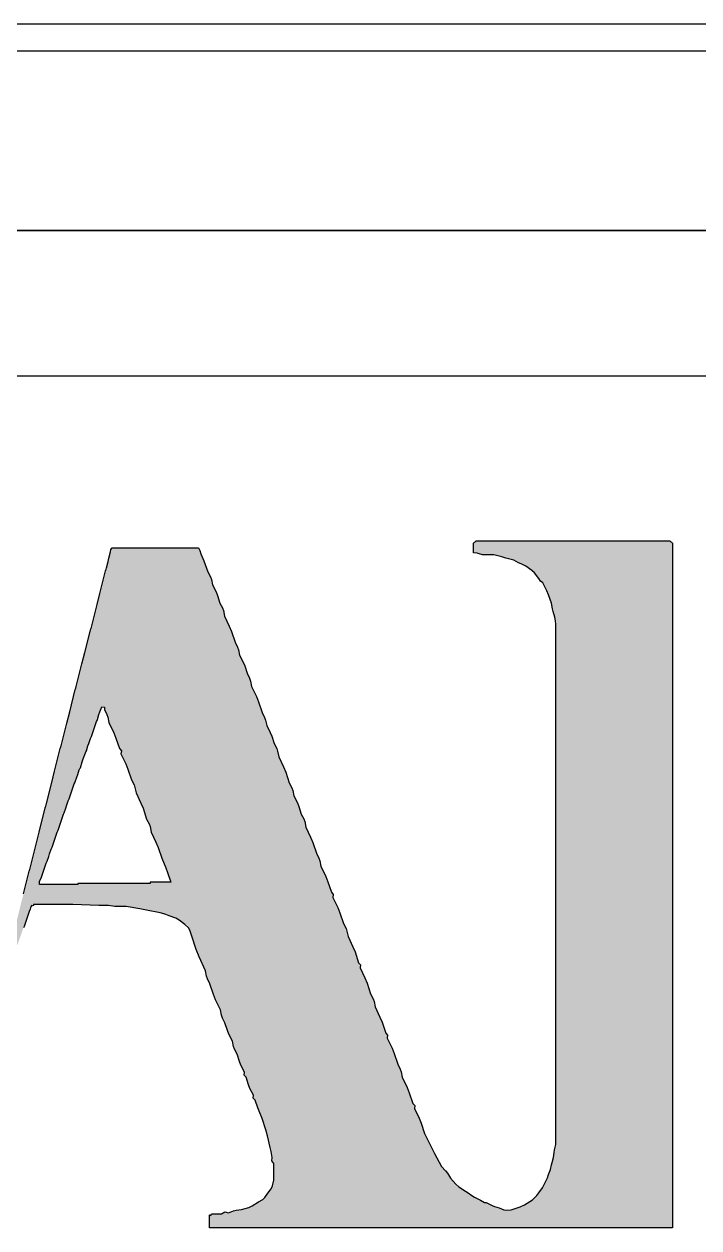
# Model space of a CAD drawing. Header units: inches. Extents: x 18712 to 314639, y 0 to 420500.
# Drawn here: x 134138 to 135025, y 249718 to 251300 of the extents above; entities that cross this region are included whole.
import ezdxf
from ezdxf.enums import TextEntityAlignment as Align
from ezdxf.lldxf.tags import DXFTag

# ---------------------------------------------------------------- set-up
doc = ezdxf.new("R2010")
doc.units = ezdxf.units.IN
doc.header["$LTSCALE"] = 1000
doc.header["$MEASUREMENT"] = 0
doc.layers.get('0').update_dxf_attribs({"true_color": 0xffffff})
for name, color, linetype, true_color in [('TK', 7, 'Continuous', 0xffffff), ('TK-TEXT', 4, 'Continuous', 0x00ffff), ('ZG-图号', 2, 'Continuous', 0xffff00), ('ZG-图名', 1, 'Continuous', 0xff0000), ('ZG-图框层', 4, 'Continuous', 0x00ffff)]:
    doc.layers.add(name, color=color, linetype=linetype, true_color=true_color)
doc.styles.add('-宋体', font='simsun.ttc', dxfattribs={"height": 0.2, "bigfont": 'gbcbig.shx'})
tags = doc.linetypes.add('DASH', pattern=[0.35, 0.25, -0.1]).pattern_tags.tags
tags[6:7] = [DXFTag(74, 4), DXFTag(75, 0), DXFTag(340, '0'), DXFTag(46, 0.0), DXFTag(50, 0.0), DXFTag(44, 0.0), DXFTag(45, 0.0)]
tags[4:5] = [DXFTag(74, 4), DXFTag(75, 0), DXFTag(340, '0'), DXFTag(46, 0.0), DXFTag(50, 0.0), DXFTag(44, 0.0), DXFTag(45, 0.0)]

# ---------------------------------------------------------------- blocks, each defined once
blk = doc.blocks.new('A$C6f5e09ec')
at = {"layer": 'TK', "true_color": 0xff0000}
h = blk.add_hatch(color=1, dxfattribs=at)
h.paths.add_polyline_path([(2906.8, -1218.4), (2910.7, -1221), (2913.3, -1220.1), (2915.4, -1213), (2916.5, -1210.1), (2918.9, -1204.4), (2921, -1198.1), (2922.1, -1194.9), (2924.2, -1188.6), (2924.7, -1187.5), (2925.5, -1185.9), (2928.2, -1178), (2929.5, -1174.1), (2932.1, -1166.1), (2933.4, -1163), (2934.1, -1161.4), (2935.4, -1158.2), (2936.4, -1158.8), (2937.9, -1158.1), (2938.1, -1156.9), (2972.4, -1156.9), (2989.6, -1156.9), (3023.9, -1158.2), (3032.3, -1158.2), (3036.6, -1158.2), (3045, -1159.5), (3050.8, -1159.5), (3053.7, -1159.5), (3059.5, -1159.5), (3077.5, -1162.8), (3086.5, -1164.5), (3104.4, -1168.1), (3109.3, -1169.2), (3111.7, -1170), (3116.3, -1172.1), (3125.2, -1175), (3129.5, -1177.4), (3136.8, -1183.3), (3141.6, -1187.7), (3143.5, -1190.9), (3145.4, -1197.2), (3151.9, -1216.2), (3155.6, -1225.6), (3163.8, -1244), (3165.3, -1251.2), (3166.5, -1254.7), (3169.8, -1261.2), (3174.5, -1275.2), (3177.3, -1282.2), (3183.6, -1295.5), (3185.1, -1302.6), (3186.3, -1306.2), (3189.6, -1312.7), (3192.7, -1322.5), (3194.7, -1327.3), (3199.5, -1336.4), (3200.9, -1343.6), (3202.1, -1347.1), (3205.4, -1353.6), (3208.5, -1363.4), (3210.6, -1368.3), (3215.3, -1377.4), (3214.8, -1381.1), (3217.3, -1384), (3220.4, -1393.8), (3222.4, -1398.6), (3227.2, -1407.7), (3226.7, -1411.5), (3229.2, -1414.3), (3232.6, -1424), (3234.4, -1428.7), (3238.4, -1438.1), (3243.1, -1453.3), (3245.3, -1461), (3249, -1476.4), (3250.1, -1481.7), (3250.6, -1484.3), (3251.6, -1489.6), (3251.3, -1493.9), (3253.6, -1497.5), (3253.6, -1506.2), (3253.6, -1510.6), (3253.6, -1519.3), (3252.1, -1526.7), (3250.3, -1530.5), (3245.7, -1536.5), (3242.1, -1542), (3239.5, -1544.5), (3233.8, -1547.7), (3225.5, -1552.9), (3220.8, -1555), (3211.4, -1557.6), (3204.4, -1558.7), (3200.8, -1559.7), (3194.2, -1562.2), (3189.3, -1560.7), (3185, -1563.5), (3179.7, -1563.5), (3177, -1563.5), (3171.8, -1563.5), (3171.6, -1564.7), (3170.1, -1565.5), (3169.1, -1564.9), (3169.1, -1571.7), (3169.1, -1575.2), (3169.1, -1582), (3412.1, -1582), (3533.5, -1582), (3777.8, -1582), (3777.8, -1221.3), (3777.8, -1041.6), (3777.8, -682.2), (3776.5, -680.9), (3775.8, -680.3), (3774.5, -678.9), (3672.6, -678.9), (3621.6, -678.9), (3519.7, -678.9), (3518.3, -680.3), (3517.7, -680.9), (3516.4, -682.2), (3516.4, -687.3), (3516.4, -689.8), (3516.4, -694.8), (3521.2, -695.5), (3523.6, -696.1), (3528.2, -697.4), (3534.1, -697.4), (3537, -697.4), (3542.8, -697.4), (3553.3, -700.3), (3558.6, -701.7), (3569.2, -704.7), (3575.5, -707.9), (3578.7, -709.4), (3585, -712.6), (3592.7, -718), (3596.2, -721.2), (3602.2, -728.5), (3604.3, -731.9), (3607.5, -734.4), (3612.7, -744.6), (3615, -749.9), (3618.7, -760.8), (3620.1, -768.3), (3621, -772), (3623.3, -779.3), (3624.1, -784.2), (3624.6, -788.5), (3624.6, -1062.1), (3624.6, -1198.9), (3624.6, -1472.4), (3622.8, -1479.2), (3622.1, -1482.7), (3621.3, -1489.6), (3619.7, -1495.9), (3618.9, -1499.1), (3617.4, -1505.4), (3615.8, -1509.7), (3615, -1511.8), (3613.4, -1516), (3610.8, -1521.3), (3609.4, -1523.9), (3606.8, -1529.2), (3602.3, -1536.1), (3599.6, -1539.4), (3593.6, -1545.1), (3583.3, -1551.8), (3577.6, -1554.5), (3565.9, -1558.3), (3559.5, -1558.7), (3555.9, -1558.2), (3550, -1555.6), (3543.8, -1553.7), (3540.7, -1552.5), (3534.8, -1549.7), (3533, -1548.7), (3530.9, -1548.4), (3525.6, -1545.7), (3523, -1544.4), (3517.7, -1541.8), (3512.9, -1538.6), (3510.5, -1537), (3505.8, -1533.8), (3497.1, -1528), (3493, -1524.4), (3486, -1516.7), (3482.1, -1510), (3479.6, -1506.9), (3474.1, -1501.5), (3465, -1484.1), (3460.5, -1475.4), (3451.7, -1457.9), (3447.6, -1444.3), (3444.9, -1437.6), (3438.5, -1424.9), (3439, -1421.2), (3436.5, -1418.3), (3431.8, -1404.3), (3429, -1397.3), (3422.6, -1384), (3421.2, -1376.9), (3420, -1373.3), (3416.7, -1366.8), (3412, -1352.8), (3409.2, -1345.9), (3402.8, -1332.5), (3403.3, -1328.7), (3400.8, -1325.9), (3396.1, -1311.8), (3393.3, -1304.9), (3387, -1291.6), (3385.5, -1284.4), (3384.3, -1280.9), (3381, -1274.4), (3376.3, -1260.3), (3373.5, -1253.4), (3367.2, -1240.1), (3367.7, -1236.3), (3365.2, -1233.5), (3360.5, -1219.4), (3357.7, -1212.5), (3351.3, -1199.1), (3349.9, -1192), (3348.7, -1188.5), (3345.4, -1182), (3340.7, -1167.9), (3337.9, -1161), (3331.5, -1147.6), (3332, -1143.9), (3329.5, -1141), (3324.8, -1127), (3322.1, -1120.1), (3315.7, -1106.7), (3314.3, -1099.6), (3313, -1096), (3309.7, -1089.6), (3305, -1075.5), (3302.2, -1068.6), (3295.9, -1055.2), (3294.4, -1048.1), (3293.2, -1044.5), (3289.9, -1038.1), (3286.8, -1028.2), (3284.8, -1023.4), (3280, -1014.3), (3278.6, -1007.2), (3277.4, -1003.6), (3274.1, -997.1), (3269.4, -983.1), (3266.6, -976.2), (3260.2, -962.8), (3258.8, -955.7), (3257.6, -952.1), (3254.3, -945.6), (3251.2, -935.8), (3249.2, -931), (3244.4, -921.9), (3243, -914.8), (3241.7, -911.2), (3238.4, -904.7), (3233.7, -890.7), (3230.9, -883.7), (3224.6, -870.4), (3223.2, -863.3), (3221.9, -859.7), (3218.6, -853.2), (3215.5, -843.4), (3213.5, -838.6), (3208.7, -829.5), (3207.3, -822.3), (3206.1, -818.8), (3202.8, -812.3), (3198.1, -798.2), (3195.3, -791.3), (3188.9, -778), (3187.5, -770.8), (3186.3, -767.3), (3183, -760.8), (3179.9, -751), (3177.9, -746.2), (3173.1, -737), (3171.7, -729.9), (3170.4, -726.3), (3167.1, -719.9), (3163.7, -710.3), (3161.9, -705.5), (3157.9, -696.1), (3156.6, -692), (3154.6, -688.2), (3109.2, -688.2), (3086.5, -688.2), (3041.1, -688.2), (3039.5, -690.6), (3039.1, -693.5), (3037, -701.9), (3035.9, -706.1), (3033.8, -714.6), (3033.3, -716.2), (3033, -717), (3032.5, -718.5), (3025.1, -748.1), (3021.4, -762.9), (3014, -792.5), (3013.5, -794.1), (3013.2, -794.9), (3012.7, -796.4), (3005.3, -826), (3001.6, -840.8), (2994.2, -870.4), (2993.4, -872.8), (2992.9, -874.3), (2985.5, -903.9), (2981.8, -918.7), (2974.4, -948.3), (2973.8, -949.9), (2973.6, -950.7), (2973.1, -952.2), (2965.7, -981.8), (2962, -996.6), (2954.6, -1026.2), (2954, -1027.8), (2953.8, -1028.6), (2953.3, -1030.1), (2945.3, -1061.8), (2941.4, -1077.7), (2933.4, -1109.4), (2932.9, -1110.9), (2932.7, -1111.7), (2932.1, -1113.3), (2924.7, -1142.9), (2921, -1157.7), (2913.6, -1187.3), (2913.1, -1188.8), (2912.9, -1189.6), (2912.3, -1191.2), (2909.9, -1200.7), (2908.8, -1205.5), (2906.4, -1215)], flags=0)
h.paths.add_polyline_path([(2976.1, -1130.5), (2996.2, -1130.5), (2996.2, -1130), (2996.2, -1129.7), (2996.2, -1129.2), (3034.2, -1129.2), (3053.2, -1129.2), (3091.2, -1129.2), (3091.2, -1128.6), (3091.2, -1128.4), (3091.2, -1127.8), (3102, -1127.8), (3107.5, -1127.8), (3118.3, -1127.8), (3114.1, -1115), (3111.7, -1108.6), (3106.4, -1096.2), (3101.7, -1082.1), (3098.9, -1075.2), (3092.5, -1061.8), (3091.1, -1054.7), (3089.9, -1051.1), (3086.6, -1044.7), (3081.9, -1030.6), (3079.1, -1023.7), (3072.7, -1010.3), (3071.3, -1003.2), (3070.1, -999.7), (3066.8, -993.2), (3062.1, -979.1), (3059.3, -972.2), (3052.9, -958.8), (3053.5, -955.1), (3051, -952.2), (3046.3, -938.2), (3043.5, -931.3), (3037.1, -917.9), (3035.6, -910.8), (3034.4, -907.2), (3031.1, -900.7), (3031.1, -897.5), (3027.8, -897.4), (3025, -903.9), (3023.8, -907.2), (3021.9, -914), (3021.4, -915), (3020.6, -916.6), (3017.9, -924.5), (3016.6, -928.5), (3014, -936.4), (3013.2, -938), (3012.7, -939), (3010.6, -945.4), (3009.5, -948.5), (3007.4, -954.9), (3006.6, -956.5), (3006.1, -957.5), (3003.4, -965.4), (3002.1, -969.4), (2999.5, -977.3), (2998.9, -978.4), (2998.1, -980), (2996, -986.3), (2995, -989.5), (2992.9, -995.8), (2992.3, -996.9), (2991.5, -998.5), (2988.9, -1006.4), (2987.6, -1010.3), (2984.9, -1018.3), (2984.1, -1019.8), (2983.6, -1020.9), (2981.5, -1027.2), (2980.4, -1030.4), (2978.3, -1036.7), (2977.5, -1038.3), (2977, -1039.4), (2974.4, -1047.3), (2973.1, -1051.3), (2970.4, -1059.2), (2969.9, -1060.2), (2969.1, -1061.8), (2966.5, -1069.7), (2965.1, -1073.7), (2962.5, -1081.6), (2961.7, -1083.2), (2961.2, -1084.3), (2959.1, -1090.6), (2958, -1093.8), (2955.9, -1100.1), (2955.1, -1101.7), (2954.6, -1102.8), (2951.9, -1110.7), (2950.6, -1114.6), (2948, -1122.6), (2945.7, -1126.2), (2946, -1130.5), (2966.1, -1130.5)], flags=0)
at = {"layer": 'TK', "lineweight": -3}
for p, q in [((5471.4, 0), (-109928.6, 0)), ((0, -35), (5471.4, -35)), ((5310.1, -271.1), (183.2, -271.1)), ((183.2, -271.1), (5310.1, -271.1)), ((5310.1, -271.1), (183.2, -271.1))]:
    blk.add_line(p, q, dxfattribs=at)
at = {"layer": 'TK', "linetype": 'DASH', "lineweight": -3, "ltscale": 0.005}
blk.add_line((5158, -462.8), (335.3, -462.8), dxfattribs=at)
at = {"layer": 'TK', "color": 7, "lineweight": -3, "true_color": 0xffffff}
for p, q in [((3517.7, -680.9), (3518.3, -680.3)), ((3518.3, -680.3), (3519.7, -678.9)), ((3519.7, -678.9), (3621.6, -678.9)), ((3621.6, -678.9), (3672.6, -678.9)), ((3672.6, -678.9), (3774.5, -678.9)), ((3774.5, -678.9), (3775.8, -680.3)), ((3775.8, -680.3), (3776.5, -680.9)), ((3037, -701.9), (3039.1, -693.5)), ((3039.1, -693.5), (3039.5, -690.6)), ((3039.5, -690.6), (3041.1, -688.2)), ((3041.1, -688.2), (3086.5, -688.2)), ((3086.5, -688.2), (3109.2, -688.2)), ((3109.2, -688.2), (3154.6, -688.2)), ((3154.6, -688.2), (3156.6, -692)), ((3156.6, -692), (3157.9, -696.1)), ((3516.4, -682.2), (3517.7, -680.9)), ((3516.4, -687.3), (3516.4, -682.2)), ((3516.4, -689.8), (3516.4, -687.3)), ((3516.4, -694.8), (3516.4, -689.8)), ((3521.2, -695.5), (3516.4, -694.8)), ((3523.6, -696.1), (3521.2, -695.5)), ((3528.2, -697.4), (3523.6, -696.1)), ((3776.5, -680.9), (3777.8, -682.2)), ((3777.8, -682.2), (3777.8, -1041.6)), ((3033.8, -714.6), (3035.9, -706.1)), ((3035.9, -706.1), (3037, -701.9)), ((3157.9, -696.1), (3161.9, -705.5)), ((3161.9, -705.5), (3163.7, -710.3)), ((3163.7, -710.3), (3167.1, -719.9)), ((3534.1, -697.4), (3528.2, -697.4)), ((3537, -697.4), (3534.1, -697.4)), ((3542.8, -697.4), (3537, -697.4)), ((3553.3, -700.3), (3542.8, -697.4)), ((3558.6, -701.7), (3553.3, -700.3)), ((3569.2, -704.7), (3558.6, -701.7)), ((3575.5, -707.9), (3569.2, -704.7)), ((3578.7, -709.4), (3575.5, -707.9)), ((3585, -712.6), (3578.7, -709.4)), ((3025.1, -748.1), (3032.5, -718.5)), ((3032.5, -718.5), (3033, -717)), ((3033, -717), (3033.3, -716.2)), ((3033.3, -716.2), (3033.8, -714.6)), ((3167.1, -719.9), (3170.4, -726.3)), ((3170.4, -726.3), (3171.7, -729.9)), ((3592.7, -718), (3585, -712.6)), ((3596.2, -721.2), (3592.7, -718)), ((3602.2, -728.5), (3596.2, -721.2)), ((3171.7, -729.9), (3173.1, -737)), ((3173.1, -737), (3177.9, -746.2)), ((3604.3, -731.9), (3602.2, -728.5)), ((3607.5, -734.4), (3604.3, -731.9)), ((3612.7, -744.6), (3607.5, -734.4)), ((3021.4, -762.9), (3025.1, -748.1)), ((3177.9, -746.2), (3179.9, -751)), ((3179.9, -751), (3183, -760.8)), ((3615, -749.9), (3612.7, -744.6)), ((3618.7, -760.8), (3615, -749.9)), ((3014, -792.5), (3021.4, -762.9)), ((3183, -760.8), (3186.3, -767.3)), ((3186.3, -767.3), (3187.5, -770.8)), ((3187.5, -770.8), (3188.9, -778)), ((3620.1, -768.3), (3618.7, -760.8)), ((3621, -772), (3620.1, -768.3)), ((3623.3, -779.3), (3621, -772)), ((3188.9, -778), (3195.3, -791.3)), ((3624.1, -784.2), (3623.3, -779.3)), ((3624.6, -788.5), (3624.1, -784.2)), ((3624.6, -1062.1), (3624.6, -788.5)), ((3005.3, -826), (3012.7, -796.4)), ((3012.7, -796.4), (3013.2, -794.9)), ((3013.2, -794.9), (3013.5, -794.1)), ((3013.5, -794.1), (3014, -792.5)), ((3195.3, -791.3), (3198.1, -798.2)), ((3198.1, -798.2), (3202.8, -812.3)), ((3202.8, -812.3), (3206.1, -818.8)), ((3206.1, -818.8), (3207.3, -822.3)), ((3207.3, -822.3), (3208.7, -829.5)), ((3001.6, -840.8), (3005.3, -826)), ((3208.7, -829.5), (3213.5, -838.6)), ((2994.2, -870.4), (3001.6, -840.8)), ((3213.5, -838.6), (3215.5, -843.4)), ((3215.5, -843.4), (3218.6, -853.2)), ((3218.6, -853.2), (3221.9, -859.7)), ((3221.9, -859.7), (3223.2, -863.3)), ((3223.2, -863.3), (3224.6, -870.4)), ((2985.5, -903.9), (2992.9, -874.3)), ((2992.9, -874.3), (2993.4, -872.8)), ((2993.4, -872.8), (2994.2, -870.4)), ((3224.6, -870.4), (3230.9, -883.7)), ((3230.9, -883.7), (3233.7, -890.7)), ((3025, -903.9), (3027.8, -897.4)), ((3027.8, -897.4), (3031.1, -897.5)), ((3031.1, -897.5), (3031.1, -900.7)), ((3031.1, -900.7), (3034.4, -907.2)), ((3233.7, -890.7), (3238.4, -904.7)), ((2981.8, -918.7), (2985.5, -903.9)), ((3017.9, -924.5), (3020.6, -916.6)), ((3020.6, -916.6), (3021.4, -915)), ((3021.4, -915), (3021.9, -914)), ((3021.9, -914), (3023.8, -907.2)), ((3023.8, -907.2), (3025, -903.9)), ((3034.4, -907.2), (3035.6, -910.8)), ((3035.6, -910.8), (3037.1, -917.9)), ((3238.4, -904.7), (3241.7, -911.2)), ((3241.7, -911.2), (3243, -914.8)), ((3243, -914.8), (3244.4, -921.9)), ((2974.4, -948.3), (2981.8, -918.7)), ((3014, -936.4), (3016.6, -928.5)), ((3016.6, -928.5), (3017.9, -924.5)), ((3037.1, -917.9), (3043.5, -931.3)), ((3043.5, -931.3), (3046.3, -938.2)), ((3244.4, -921.9), (3249.2, -931)), ((3249.2, -931), (3251.2, -935.8)), ((2973.8, -949.9), (2974.4, -948.3)), ((3007.4, -954.9), (3009.5, -948.5)), ((3009.5, -948.5), (3010.6, -945.4)), ((3010.6, -945.4), (3012.7, -939)), ((3012.7, -939), (3013.2, -938)), ((3013.2, -938), (3014, -936.4)), ((3046.3, -938.2), (3051, -952.2)), ((3251.2, -935.8), (3254.3, -945.6)), ((3254.3, -945.6), (3257.6, -952.1)), ((2965.7, -981.8), (2973.1, -952.2)), ((2973.1, -952.2), (2973.6, -950.7)), ((2973.6, -950.7), (2973.8, -949.9)), ((3003.4, -965.4), (3006.1, -957.5)), ((3006.1, -957.5), (3006.6, -956.5)), ((3006.6, -956.5), (3007.4, -954.9)), ((3051, -952.2), (3053.5, -955.1)), ((3053.5, -955.1), (3052.9, -958.8)), ((3052.9, -958.8), (3059.3, -972.2)), ((3257.6, -952.1), (3258.8, -955.7)), ((3258.8, -955.7), (3260.2, -962.8)), ((3260.2, -962.8), (3266.6, -976.2)), ((2996, -986.3), (2998.1, -980)), ((2998.1, -980), (2998.9, -978.4)), ((2998.9, -978.4), (2999.5, -977.3)), ((2999.5, -977.3), (3002.1, -969.4)), ((3002.1, -969.4), (3003.4, -965.4)), ((3059.3, -972.2), (3062.1, -979.1)), ((3062.1, -979.1), (3066.8, -993.2)), ((3266.6, -976.2), (3269.4, -983.1)), ((2954.6, -1026.2), (2962, -996.6)), ((2962, -996.6), (2965.7, -981.8)), ((2992.3, -996.9), (2992.9, -995.8)), ((2992.9, -995.8), (2995, -989.5)), ((2995, -989.5), (2996, -986.3)), ((3066.8, -993.2), (3070.1, -999.7)), ((3269.4, -983.1), (3274.1, -997.1)), ((2984.9, -1018.3), (2987.6, -1010.3)), ((2987.6, -1010.3), (2988.9, -1006.4)), ((2988.9, -1006.4), (2991.5, -998.5)), ((2991.5, -998.5), (2992.3, -996.9)), ((3070.1, -999.7), (3071.3, -1003.2)), ((3071.3, -1003.2), (3072.7, -1010.3)), ((3072.7, -1010.3), (3079.1, -1023.7)), ((3274.1, -997.1), (3277.4, -1003.6)), ((3277.4, -1003.6), (3278.6, -1007.2)), ((3278.6, -1007.2), (3280, -1014.3)), ((2953.8, -1028.6), (2954, -1027.8)), ((2954, -1027.8), (2954.6, -1026.2)), ((2980.4, -1030.4), (2981.5, -1027.2)), ((2981.5, -1027.2), (2983.6, -1020.9)), ((2983.6, -1020.9), (2984.1, -1019.8)), ((2984.1, -1019.8), (2984.9, -1018.3)), ((3079.1, -1023.7), (3081.9, -1030.6)), ((3280, -1014.3), (3284.8, -1023.4)), ((3284.8, -1023.4), (3286.8, -1028.2)), ((3286.8, -1028.2), (3289.9, -1038.1)), ((2945.3, -1061.8), (2953.3, -1030.1)), ((2953.3, -1030.1), (2953.8, -1028.6)), ((2974.4, -1047.3), (2977, -1039.4)), ((2977, -1039.4), (2977.5, -1038.3)), ((2977.5, -1038.3), (2978.3, -1036.7)), ((2978.3, -1036.7), (2980.4, -1030.4)), ((3081.9, -1030.6), (3086.6, -1044.7)), ((3289.9, -1038.1), (3293.2, -1044.5)), ((3777.8, -1041.6), (3777.8, -1221.3)), ((2969.9, -1060.2), (2970.4, -1059.2)), ((2970.4, -1059.2), (2973.1, -1051.3)), ((2973.1, -1051.3), (2974.4, -1047.3)), ((3086.6, -1044.7), (3089.9, -1051.1)), ((3089.9, -1051.1), (3091.1, -1054.7)), ((3091.1, -1054.7), (3092.5, -1061.8)), ((3293.2, -1044.5), (3294.4, -1048.1)), ((3294.4, -1048.1), (3295.9, -1055.2)), ((3295.9, -1055.2), (3302.2, -1068.6)), ((2941.4, -1077.7), (2945.3, -1061.8)), ((2962.5, -1081.6), (2965.1, -1073.7)), ((2965.1, -1073.7), (2966.5, -1069.7)), ((2966.5, -1069.7), (2969.1, -1061.8)), ((2969.1, -1061.8), (2969.9, -1060.2)), ((3092.5, -1061.8), (3098.9, -1075.2)), ((3098.9, -1075.2), (3101.7, -1082.1)), ((3302.2, -1068.6), (3305, -1075.5)), ((3305, -1075.5), (3309.7, -1089.6)), ((3624.6, -1198.9), (3624.6, -1062.1)), ((2933.4, -1109.4), (2941.4, -1077.7)), ((2958, -1093.8), (2959.1, -1090.6)), ((2959.1, -1090.6), (2961.2, -1084.3)), ((2961.2, -1084.3), (2961.7, -1083.2)), ((2961.7, -1083.2), (2962.5, -1081.6)), ((3101.7, -1082.1), (3106.4, -1096.2)), ((3309.7, -1089.6), (3313, -1096)), ((2951.9, -1110.7), (2954.6, -1102.8)), ((2954.6, -1102.8), (2955.1, -1101.7)), ((2955.1, -1101.7), (2955.9, -1100.1)), ((2955.9, -1100.1), (2958, -1093.8)), ((3106.4, -1096.2), (3111.7, -1108.6)), ((3313, -1096), (3314.3, -1099.6)), ((3314.3, -1099.6), (3315.7, -1106.7)), ((3315.7, -1106.7), (3322.1, -1120.1)), ((2924.7, -1142.9), (2932.1, -1113.3)), ((2932.1, -1113.3), (2932.7, -1111.7)), ((2932.7, -1111.7), (2932.9, -1110.9)), ((2932.9, -1110.9), (2933.4, -1109.4)), ((2945.7, -1126.2), (2948, -1122.6)), ((2948, -1122.6), (2950.6, -1114.6)), ((2950.6, -1114.6), (2951.9, -1110.7)), ((3111.7, -1108.6), (3114.1, -1115)), ((3114.1, -1115), (3118.3, -1127.8)), ((3322.1, -1120.1), (3324.8, -1127)), ((2946, -1130.5), (2945.7, -1126.2)), ((2966.1, -1130.5), (2946, -1130.5)), ((2976.1, -1130.5), (2966.1, -1130.5)), ((2996.2, -1130.5), (2976.1, -1130.5)), ((3034.2, -1129.2), (2996.2, -1129.2)), ((2996.2, -1129.2), (2996.2, -1129.7)), ((2996.2, -1129.7), (2996.2, -1130)), ((2996.2, -1130), (2996.2, -1130.5)), ((3053.2, -1129.2), (3034.2, -1129.2)), ((3091.2, -1129.2), (3053.2, -1129.2)), ((3102, -1127.8), (3091.2, -1127.8)), ((3091.2, -1127.8), (3091.2, -1128.4)), ((3091.2, -1128.4), (3091.2, -1128.6)), ((3091.2, -1128.6), (3091.2, -1129.2)), ((3107.5, -1127.8), (3102, -1127.8)), ((3118.3, -1127.8), (3107.5, -1127.8)), ((3324.8, -1127), (3329.5, -1141)), ((3329.5, -1141), (3332, -1143.9)), ((3332, -1143.9), (3331.5, -1147.6)), ((3331.5, -1147.6), (3337.9, -1161)), ((2932.1, -1166.1), (2929.5, -1174.1)), ((2933.4, -1163), (2932.1, -1166.1)), ((2934.1, -1161.4), (2933.4, -1163)), ((2935.4, -1158.2), (2934.1, -1161.4)), ((2936.4, -1158.8), (2935.4, -1158.2)), ((2937.9, -1158.1), (2936.4, -1158.8)), ((2938.1, -1156.9), (2937.9, -1158.1)), ((2972.4, -1156.9), (2938.1, -1156.9)), ((2989.6, -1156.9), (2972.4, -1156.9)), ((3023.9, -1158.2), (2989.6, -1156.9)), ((3032.3, -1158.2), (3023.9, -1158.2)), ((3036.6, -1158.2), (3032.3, -1158.2)), ((3045, -1159.5), (3036.6, -1158.2)), ((3050.8, -1159.5), (3045, -1159.5)), ((3053.7, -1159.5), (3050.8, -1159.5)), ((3059.5, -1159.5), (3053.7, -1159.5)), ((3077.5, -1162.8), (3059.5, -1159.5)), ((3086.5, -1164.5), (3077.5, -1162.8)), ((3104.4, -1168.1), (3086.5, -1164.5)), ((3109.3, -1169.2), (3104.4, -1168.1)), ((3111.7, -1170), (3109.3, -1169.2)), ((3116.3, -1172.1), (3111.7, -1170)), ((3337.9, -1161), (3340.7, -1167.9)), ((3340.7, -1167.9), (3345.4, -1182)), ((2925.5, -1185.9), (2924.7, -1187.5)), ((2928.2, -1178), (2925.5, -1185.9)), ((2929.5, -1174.1), (2928.2, -1178)), ((3125.2, -1175), (3116.3, -1172.1)), ((3129.5, -1177.4), (3125.2, -1175)), ((3136.8, -1183.3), (3129.5, -1177.4)), ((3141.6, -1187.7), (3136.8, -1183.3)), ((3345.4, -1182), (3348.7, -1188.5)), ((3143.5, -1190.9), (3141.6, -1187.7)), ((3145.4, -1197.2), (3143.5, -1190.9)), ((3151.9, -1216.2), (3145.4, -1197.2)), ((3348.7, -1188.5), (3349.9, -1192)), ((3349.9, -1192), (3351.3, -1199.1)), ((3351.3, -1199.1), (3357.7, -1212.5)), ((3624.6, -1472.4), (3624.6, -1198.9)), ((3155.6, -1225.6), (3151.9, -1216.2)), ((3357.7, -1212.5), (3360.5, -1219.4)), ((3163.8, -1244), (3155.6, -1225.6)), ((3360.5, -1219.4), (3365.2, -1233.5)), ((3365.2, -1233.5), (3367.7, -1236.3)), ((3777.8, -1221.3), (3777.8, -1582)), ((3165.3, -1251.2), (3163.8, -1244)), ((3367.7, -1236.3), (3367.2, -1240.1)), ((3367.2, -1240.1), (3373.5, -1253.4)), ((3166.5, -1254.7), (3165.3, -1251.2)), ((3169.8, -1261.2), (3166.5, -1254.7)), ((3174.5, -1275.2), (3169.8, -1261.2)), ((3373.5, -1253.4), (3376.3, -1260.3)), ((3376.3, -1260.3), (3381, -1274.4)), ((3177.3, -1282.2), (3174.5, -1275.2)), ((3381, -1274.4), (3384.3, -1280.9)), ((3384.3, -1280.9), (3385.5, -1284.4)), ((3183.6, -1295.5), (3177.3, -1282.2)), ((3185.1, -1302.6), (3183.6, -1295.5)), ((3385.5, -1284.4), (3387, -1291.6)), ((3387, -1291.6), (3393.3, -1304.9)), ((3186.3, -1306.2), (3185.1, -1302.6)), ((3189.6, -1312.7), (3186.3, -1306.2)), ((3192.7, -1322.5), (3189.6, -1312.7)), ((3393.3, -1304.9), (3396.1, -1311.8)), ((3396.1, -1311.8), (3400.8, -1325.9)), ((3194.7, -1327.3), (3192.7, -1322.5)), ((3199.5, -1336.4), (3194.7, -1327.3)), ((3400.8, -1325.9), (3403.3, -1328.7)), ((3403.3, -1328.7), (3402.8, -1332.5)), ((3200.9, -1343.6), (3199.5, -1336.4)), ((3202.1, -1347.1), (3200.9, -1343.6)), ((3402.8, -1332.5), (3409.2, -1345.9)), ((3205.4, -1353.6), (3202.1, -1347.1)), ((3208.5, -1363.4), (3205.4, -1353.6)), ((3409.2, -1345.9), (3412, -1352.8)), ((3412, -1352.8), (3416.7, -1366.8)), ((3210.6, -1368.3), (3208.5, -1363.4)), ((3215.3, -1377.4), (3210.6, -1368.3)), ((3416.7, -1366.8), (3420, -1373.3)), ((3420, -1373.3), (3421.2, -1376.9)), ((3214.8, -1381.1), (3215.3, -1377.4)), ((3217.3, -1384), (3214.8, -1381.1)), ((3220.4, -1393.8), (3217.3, -1384)), ((3421.2, -1376.9), (3422.6, -1384)), ((3422.6, -1384), (3429, -1397.3)), ((3222.4, -1398.6), (3220.4, -1393.8)), ((3227.2, -1407.7), (3222.4, -1398.6)), ((3226.7, -1411.5), (3227.2, -1407.7)), ((3429, -1397.3), (3431.8, -1404.3)), ((3431.8, -1404.3), (3436.5, -1418.3)), ((3229.2, -1414.3), (3226.7, -1411.5)), ((3232.6, -1424), (3229.2, -1414.3)), ((3436.5, -1418.3), (3439, -1421.2)), ((3439, -1421.2), (3438.5, -1424.9)), ((3234.4, -1428.7), (3232.6, -1424)), ((3238.4, -1438.1), (3234.4, -1428.7)), ((3243.1, -1453.3), (3238.4, -1438.1)), ((3438.5, -1424.9), (3444.9, -1437.6)), ((3444.9, -1437.6), (3447.6, -1444.3)), ((3245.3, -1461), (3243.1, -1453.3)), ((3447.6, -1444.3), (3451.7, -1457.9)), ((3249, -1476.4), (3245.3, -1461)), ((3451.7, -1457.9), (3460.5, -1475.4)), ((3250.1, -1481.7), (3249, -1476.4)), ((3250.6, -1484.3), (3250.1, -1481.7)), ((3251.6, -1489.6), (3250.6, -1484.3)), ((3460.5, -1475.4), (3465, -1484.1)), ((3465, -1484.1), (3474.1, -1501.5)), ((3621.3, -1489.6), (3622.1, -1482.7)), ((3622.1, -1482.7), (3622.8, -1479.2)), ((3622.8, -1479.2), (3624.6, -1472.4)), ((3251.3, -1493.9), (3251.6, -1489.6)), ((3253.6, -1497.5), (3251.3, -1493.9)), ((3253.6, -1506.2), (3253.6, -1497.5)), ((3474.1, -1501.5), (3479.6, -1506.9)), ((3617.4, -1505.4), (3618.9, -1499.1)), ((3618.9, -1499.1), (3619.7, -1495.9)), ((3619.7, -1495.9), (3621.3, -1489.6)), ((3253.6, -1510.6), (3253.6, -1506.2)), ((3253.6, -1519.3), (3253.6, -1510.6)), ((3479.6, -1506.9), (3482.1, -1510)), ((3482.1, -1510), (3486, -1516.7)), ((3486, -1516.7), (3493, -1524.4)), ((3610.8, -1521.3), (3613.4, -1516)), ((3613.4, -1516), (3615, -1511.8)), ((3615, -1511.8), (3615.8, -1509.7)), ((3615.8, -1509.7), (3617.4, -1505.4)), ((3245.7, -1536.5), (3250.3, -1530.5)), ((3250.3, -1530.5), (3252.1, -1526.7)), ((3252.1, -1526.7), (3253.6, -1519.3)), ((3493, -1524.4), (3497.1, -1528)), ((3497.1, -1528), (3505.8, -1533.8)), ((3505.8, -1533.8), (3510.5, -1537)), ((3602.3, -1536.1), (3606.8, -1529.2)), ((3606.8, -1529.2), (3609.4, -1523.9)), ((3609.4, -1523.9), (3610.8, -1521.3)), ((3225.5, -1552.9), (3233.8, -1547.7)), ((3233.8, -1547.7), (3239.5, -1544.5)), ((3239.5, -1544.5), (3242.1, -1542)), ((3242.1, -1542), (3245.7, -1536.5)), ((3510.5, -1537), (3512.9, -1538.6)), ((3512.9, -1538.6), (3517.7, -1541.8)), ((3517.7, -1541.8), (3523, -1544.4)), ((3523, -1544.4), (3525.6, -1545.7)), ((3525.6, -1545.7), (3530.9, -1548.4)), ((3530.9, -1548.4), (3533, -1548.7)), ((3533, -1548.7), (3534.8, -1549.7)), ((3534.8, -1549.7), (3540.7, -1552.5)), ((3583.3, -1551.8), (3593.6, -1545.1)), ((3593.6, -1545.1), (3599.6, -1539.4)), ((3599.6, -1539.4), (3602.3, -1536.1)), ((3169.1, -1571.7), (3169.1, -1564.9)), ((3169.1, -1564.9), (3170.1, -1565.5)), ((3170.1, -1565.5), (3171.6, -1564.7)), ((3171.6, -1564.7), (3171.8, -1563.5)), ((3171.8, -1563.5), (3177, -1563.5)), ((3177, -1563.5), (3179.7, -1563.5)), ((3179.7, -1563.5), (3185, -1563.5)), ((3185, -1563.5), (3189.3, -1560.7)), ((3189.3, -1560.7), (3194.2, -1562.2)), ((3194.2, -1562.2), (3200.8, -1559.7)), ((3200.8, -1559.7), (3204.4, -1558.7)), ((3204.4, -1558.7), (3211.4, -1557.6)), ((3211.4, -1557.6), (3220.8, -1555)), ((3220.8, -1555), (3225.5, -1552.9)), ((3540.7, -1552.5), (3543.8, -1553.7)), ((3543.8, -1553.7), (3550, -1555.6)), ((3550, -1555.6), (3555.9, -1558.2)), ((3555.9, -1558.2), (3559.5, -1558.7)), ((3559.5, -1558.7), (3565.9, -1558.3)), ((3565.9, -1558.3), (3577.6, -1554.5)), ((3577.6, -1554.5), (3583.3, -1551.8)), ((3169.1, -1575.2), (3169.1, -1571.7)), ((3169.1, -1582), (3169.1, -1575.2)), ((3412.1, -1582), (3169.1, -1582)), ((3533.5, -1582), (3412.1, -1582)), ((3777.8, -1582), (3533.5, -1582))]:
    blk.add_line(p, q, dxfattribs=at)
at = {"layer": 'ZG-图框层', "lineweight": -3}
blk.add_line((5471.4, 0), (-109928.6, 0), dxfattribs=at)
at = {"layer": 'TK-TEXT', "style": '-宋体', "width": 0.8}
for tag, p, height in [('若羌县文化体育广播电视和旅游局', (1802.8, -65292.4), 189), ('巴州米兰长城国家文化公园建设项目', (1722.9, -66432.8), 189), ('结构', (1853.5, -78521.8), 300), ('1:100', (4296.1, -78521.8), 300), ('2022.07', (1479.6, -80877.4), 300), ('A', (4650.8, -80873.2), 300)]:
    blk.add_attdef(tag, p, '', height=height, dxfattribs=at)
blk.add_attdef('QFAHJJ-2022-012', text='', height=300, dxfattribs=at).set_placement((3356.7, -67621.3), align=Align.CENTER)
at = {"layer": 'ZG-图号', "style": '-宋体', "width": 0.8}
blk.add_attdef('结施-03', (1804.7, -79277.2), '', height=300, dxfattribs=at)
at = {"layer": 'ZG-图名', "style": '-宋体', "width": 0.8}
blk.add_attdef('框架柱平面布置图', (1991.3, -69635.1), '', height=300, dxfattribs=at)

msp = doc.modelspace()

# ---------------------------------------------------------------- block references
msp.add_blockref('A$C6f5e09ec', (131212.2, 251300))

doc.saveas('drawing.dxf')
